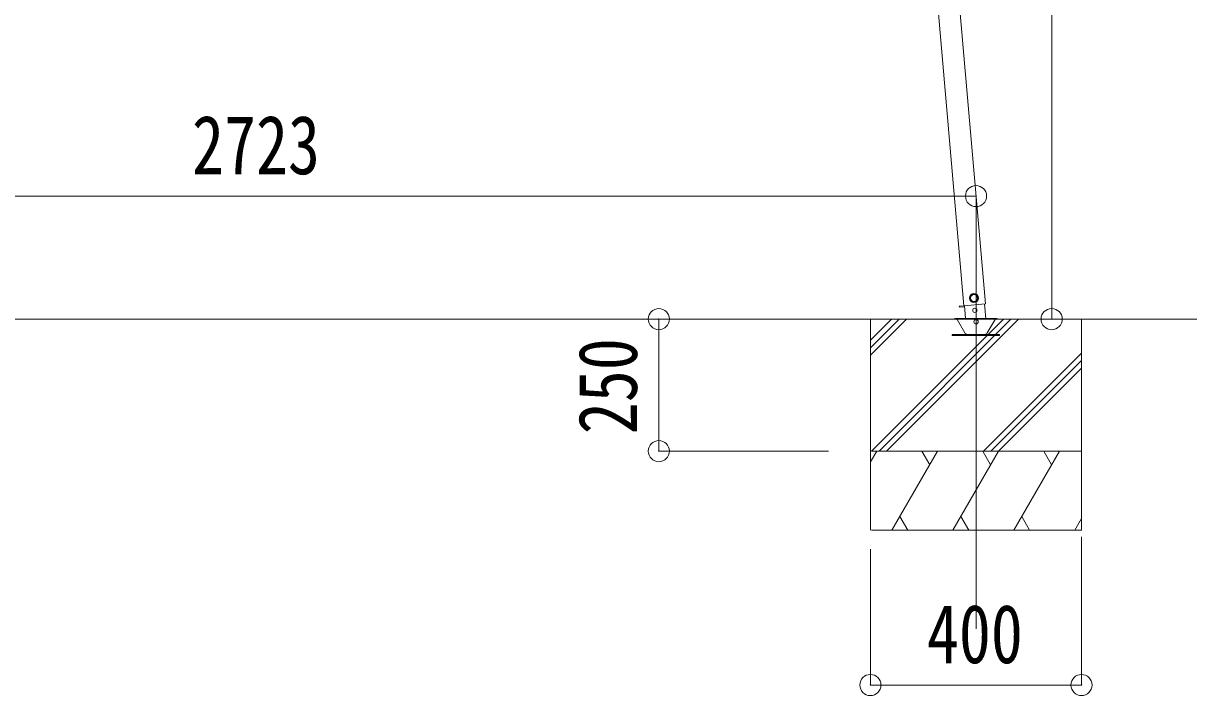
# Model space of a CAD drawing. Units: millimetres at full size, sheet at 1:40. Extents: x -11181 to 11305, y -7804 to 7716.
# Drawn here: x 6341 to 8549, y -5310 to -4047 of the extents above; entities that cross this region are included whole.
import ezdxf
from ezdxf.enums import TextEntityAlignment as Align

# ---------------------------------------------------------------- set-up
doc = ezdxf.new("R2010")
doc.units = ezdxf.units.MM
doc.header["$LTSCALE"] = 40
doc.header["$PDMODE"] = 32
doc.header["$PDSIZE"] = 40
for name, color, linetype, lineweight in [('0-0_0', 7, 'Continuous', 9), ('0-A_寸法', 6, 'Continuous', 9), ('1-0_FRAME', 7, 'Continuous', 9), ('1-1_GLASS', 4, 'Continuous', 9), ('1-2_GLASS_SEAL', 4, 'Continuous', 9), ('1-8', 2, 'Continuous', 9), ('1-A', 6, 'Continuous', 9)]:
    doc.layers.add(name, color=color, linetype=linetype, lineweight=lineweight)
doc.styles.add('ＭＳ ゴシック', font='')
doc.styles.get('ＭＳ ゴシック').set_extended_font_data('MS Gothic')

msp = doc.modelspace()

# ---------------------------------------------------------------- linework, layer by layer
at = {"layer": '0-0_0', "color": 6}
msp.add_line((8289.41, -1398.51), (8289.41, -4606.71), dxfattribs=at)
at = {"layer": '0-0_0'}
msp.add_line((5423.08, -4606.71), (8507.14, -4606.71), dxfattribs=at)
at = {"layer": '0-A_寸法'}
for p, q in [((8289.41, -4606.71), (7960.59, -4606.71)), ((8758.43, -4606.71), (8289.41, -4606.71))]:
    msp.add_line(p, q, dxfattribs=at)
msp.add_point((8289.41, -4606.71), dxfattribs=at)
at = {"layer": '1-0_FRAME'}
for p, q in [((7945.97, -4646.78), (7986.04, -4606.71)), ((7945.97, -4675.07), (8014.33, -4606.71)), ((7945.97, -4660.92), (8000.19, -4606.71)), ((7945.97, -4606.71), (7945.97, -5006.71)), ((7948.17, -4856.71), (8198.18, -4606.71)), ((7962.32, -4856.71), (8212.32, -4606.71)), ((7976.46, -4856.71), (8226.46, -4606.71)), ((8345.97, -4606.71), (8345.97, -5006.71)), ((8160.31, -4856.71), (8345.97, -4671.05)), ((8174.45, -4856.71), (8345.97, -4685.19)), ((8188.59, -4856.71), (8345.97, -4699.33)), ((7945.97, -4877.3), (7957.86, -4856.7)), ((7948.11, -4856.71), (8345.97, -4856.71)), ((7986.73, -5006.7), (8073.33, -4856.71)), ((8058.33, -4882.69), (8043.33, -4856.71)), ((8102.2, -5006.71), (8188.8, -4856.71)), ((8173.8, -4882.69), (8158.8, -4856.71)), ((8217.67, -5006.7), (8304.27, -4856.71)), ((8289.27, -4882.69), (8274.27, -4856.7)), ((8001.73, -4980.73), (8016.72, -5006.7)), ((8117.2, -4980.72), (8132.2, -5006.71)), ((8232.67, -4980.72), (8247.67, -5006.7)), ((8333.14, -5006.7), (8345.97, -4984.49)), ((7948.11, -5006.71), (8340.7, -5006.71)), ((7953.38, -5006.71), (8345.97, -5006.71))]:
    msp.add_line(p, q, dxfattribs=at)
at = {"layer": '1-1_GLASS'}
for p, q in [((8114.4, -4582.36), (8124.27, -4581.49)), ((8124.26, -4581.49), (8114.4, -4582.35)), ((8114.4, -4582.36), (8114.58, -4584.35)), ((8124.44, -4583.48), (8114.58, -4584.35)), ((8123.27, -4581.28), (8164.11, -4577.71)), ((8124.24, -4581.19), (8126.35, -4605.36)), ((8164.76, -4606.03), (8162.29, -4577.86)), ((8106.08, -4605.71), (8186.08, -4605.71)), ((8106.08, -4606.71), (8106.08, -4605.71)), ((8106.08, -4606.71), (8186.08, -4606.71)), ((8124.78, -4632.71), (8110.06, -4607.21)), ((8182.12, -4607.21), (8167.4, -4632.71)), ((8186.08, -4605.71), (8186.08, -4606.71))]:
    msp.add_line(p, q, dxfattribs=at)
for points in [[(8141.5, -4559.43), (8135.35, -4563.73), (8136, -4571.21), (8142.8, -4574.38), (8148.95, -4570.08), (8148.3, -4562.6)], [(8190.84, -4637.71), (8190.84, -4635.71), (8100.84, -4635.71), (8100.84, -4637.71)]]:
    msp.add_lwpolyline(points, close=True, dxfattribs=at)
msp.add_lwpolyline([(8114.4, -4582.35), (8114.58, -4584.34), (8124.44, -4583.48)], dxfattribs=at)
for centre, radius in [((8142.15, -4566.9), 8.5), ((8142.15, -4566.9), 7.7), ((8142.15, -4566.9), 6.5), ((8143.79, -4590.12), 4)]:
    msp.add_circle(centre, radius, dxfattribs=at)
for centre, radius, start, end in [((8109.19, -4607.71), 1, 30, 90), ((8146.09, -4611.71), 4.25, 183.37229, 176.62771), ((8182.98, -4607.71), 1, 90, 150), ((8129.97, -4629.71), 6, 210, 270), ((8162.2, -4629.71), 6, 270, 330)]:
    msp.add_arc(centre, radius, start, end, dxfattribs=at)
at = {"layer": '1-2_GLASS_SEAL'}
for p, q in [((8123.28, -4581.28), (7986.39, -3017.24)), ((8164.12, -4577.7), (8027.23, -3013.66))]:
    msp.add_line(p, q, dxfattribs=at)
at = {"layer": '1-8'}
msp.add_line((8146.08, -5193.55), (8146.08, -4601.61), dxfattribs=at)
at = {"layer": '1-A'}
for p, q in [((5423.08, -4373.75), (8146.08, -4373.75)), ((8146.08, -4373.75), (8146.08, -4606.71)), ((7545.05, -4606.71), (7866.69, -4606.71)), ((7545.05, -4856.71), (7545.05, -4606.71)), ((7545.05, -4856.71), (7866.69, -4856.71)), ((8345.97, -5299.76), (8345.97, -5019.05)), ((7945.97, -5299.76), (7945.97, -5042.7)), ((7945.97, -5299.76), (8345.97, -5299.76))]:
    msp.add_line(p, q, dxfattribs=at)
for p in [(8146.08, -4373.75), (7545.05, -4606.71), (7545.05, -4856.71), (7945.97, -5299.76), (8345.97, -5299.76)]:
    msp.add_point(p, dxfattribs=at)

# ---------------------------------------------------------------- texts
at = {"layer": '1-A', "color": 7, "style": 'ＭＳ ゴシック', "width": 0.8}
for s, p in [('2723', (6660.58, -4365.75)), ('400', (8052.97, -5291.76))]:
    msp.add_text(s, height=111.4, dxfattribs=at).set_placement(p, align=Align.BOTTOM_LEFT)
msp.add_text('250', height=111.4, rotation=90, dxfattribs=at).set_placement((7537.05, -4824.71), align=Align.BOTTOM_LEFT)

doc.saveas('drawing.dxf')
